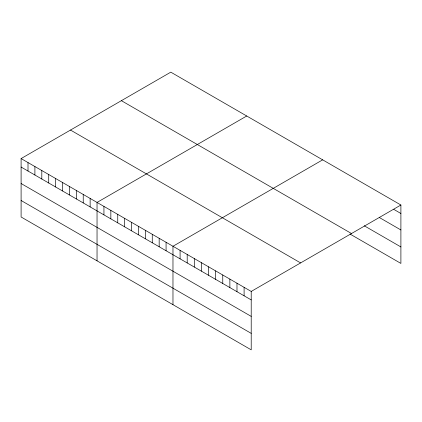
<?xml version="1.0" encoding="UTF-8"?>
<svg xmlns="http://www.w3.org/2000/svg" width="422" height="422" viewBox="0 0 422 422"><rect width="100%" height="100%" fill="white"/><g stroke="black" fill="none" stroke-linecap="round" stroke-linejoin="round"><path stroke-width="0.63" d="M21.1 158.577L251.211 291.433L251.211 349.843L21.1 216.987L21.1 158.577L170.789 72.157L400.9 205.013L400.9 263.423L350.017 234.046M246.722 116.003L97.039 202.423L97.039 260.828M322.661 159.843L172.973 246.263L172.973 304.673M251.211 291.433L400.9 205.013M393.789 209.375L400.9 213.485M379.563 217.641L400.9 229.964M364.244 225.775L400.9 246.944M121.388 100.679L351.505 233.53M70.495 130.06L300.612 262.917M21.1 167.049L251.211 299.905M21.1 183.528L251.211 316.384M21.1 200.508L251.211 333.364M244.101 287.329L244.101 295.801M236.985 283.22L236.985 291.692M229.874 279.116L229.874 287.588M222.763 275.007L222.763 283.478M215.647 270.903L215.647 279.375M208.537 266.794L208.537 275.265M201.426 262.69L201.426 271.161M194.31 258.58L194.31 267.052M187.199 254.477L187.199 262.948M180.088 250.367L180.088 258.839M166.073 242.275L166.073 250.747M159.168 238.293L159.168 246.764M152.263 234.305L152.263 242.777M145.363 230.322L145.363 238.794M138.458 226.334L138.458 234.806M131.553 222.352L131.553 230.823M124.648 218.364L124.648 226.836M117.749 214.376L117.749 222.848M110.844 210.393L110.844 218.865M103.939 206.405L103.939 214.877M90.134 198.435L90.134 206.907M83.229 194.452L83.229 202.924M76.329 190.464L76.329 198.936M69.424 186.477L69.424 194.948M62.519 182.494L62.519 190.966M55.614 178.506L55.614 186.978M48.715 174.523L48.715 182.995M41.81 170.535L41.81 179.007M34.905 166.553L34.905 175.024M28.005 162.565L28.005 171.037"/></g></svg>
